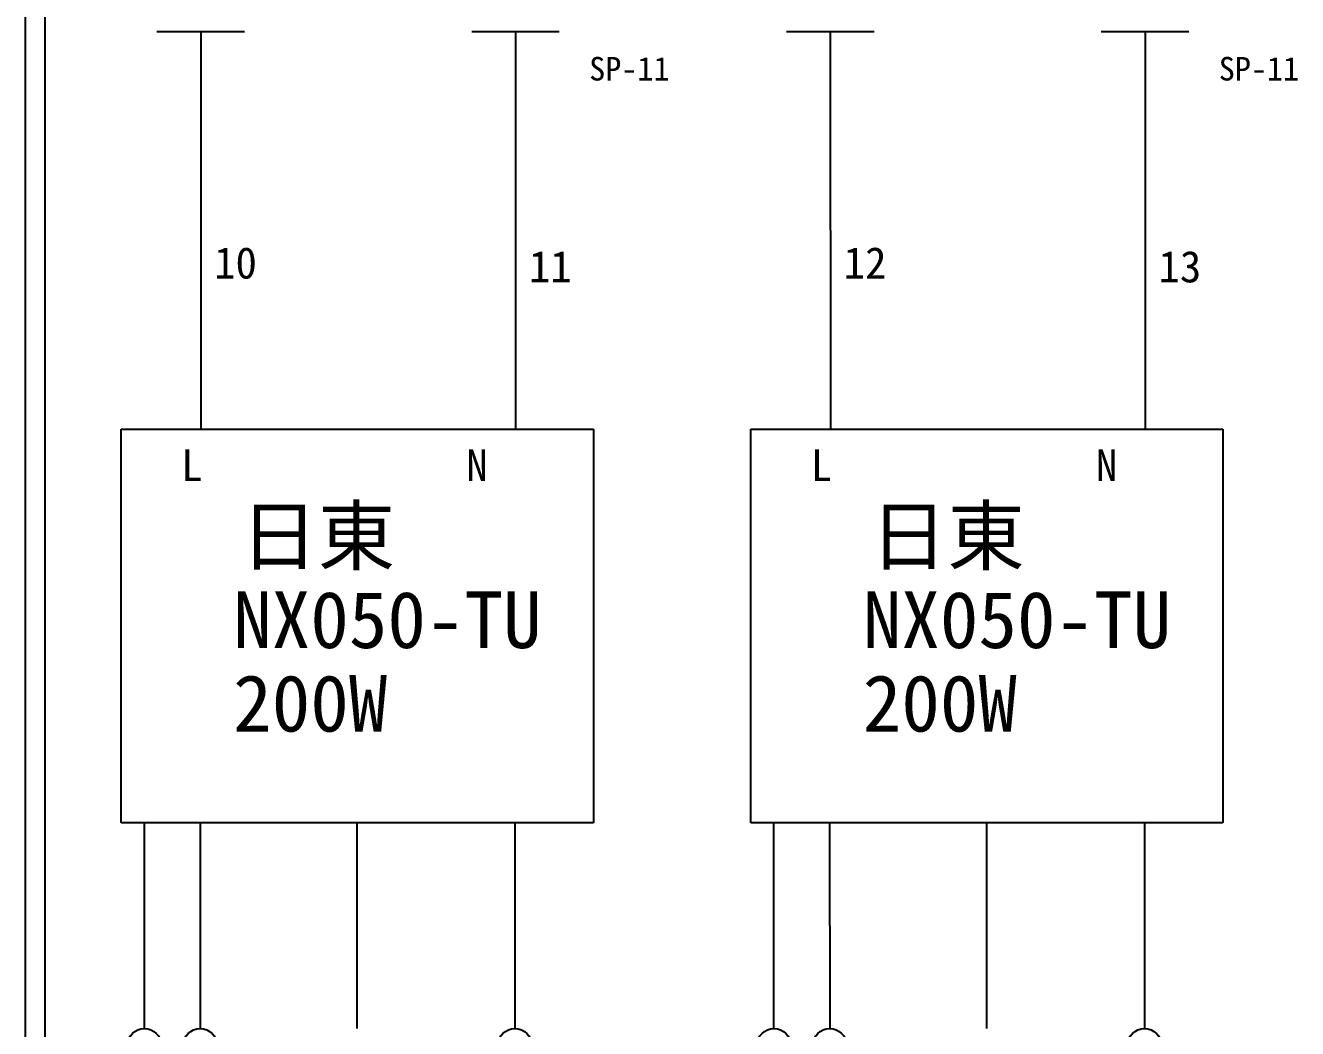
# Model space of a CAD drawing. Extents: x 10 to 297, y 3 to 207.
# Drawn here: x 10 to 90.8, y 57.4 to 121.1 of the extents above; entities that cross this region are included whole.
import ezdxf

# ---------------------------------------------------------------- set-up
doc = ezdxf.new("R2010")
doc.units = 0
doc.layers.get('0').update_dxf_attribs({"linetype": 'CONTINUOUS'})
doc.layers.add('圖框層', color=7, linetype='CONTINUOUS')
doc.layers.add('標尺寸層', color=3, linetype='CONTINUOUS')
doc.styles.add('STSL', font='kaiu.ttf')

msp = doc.modelspace()

# ---------------------------------------------------------------- linework, layer by layer
for p, q in [((41.093, 70.429), (41.098, 57.361)), ((81.093, 70.429), (81.098, 57.361))]:
    msp.add_line(p, q)
for centre in [(17.557, 56.29), (21.098, 56.29), (41.098, 56.29), (57.557, 56.29), (61.098, 56.29), (81.098, 56.29)]:
    msp.add_circle(centre, 1.071)
at = {"layer": '圖框層', "color": 7}
for p, q in [((10, 3), (10, 206.969)), ((11.25, 4.25), (11.25, 205.719))]:
    msp.add_line(p, q, dxfattribs=at)
at = {"layer": '標尺寸層', "color": 7}
for p, q in [((18.351, 120.701), (23.919, 120.701)), ((21.135, 120.701), (21.144, 95.424)), ((38.351, 120.701), (43.919, 120.701)), ((41.135, 120.701), (41.144, 95.431)), ((58.351, 120.701), (63.919, 120.701)), ((61.135, 120.701), (61.144, 95.424)), ((78.351, 120.701), (83.919, 120.701)), ((81.135, 120.701), (81.144, 95.431)), ((16.092, 95.422), (41.083, 95.431)), ((16.092, 70.422), (16.092, 95.422)), ((41.083, 95.431), (46.083, 95.431)), ((46.083, 95.431), (46.083, 70.431)), ((56.092, 95.422), (81.083, 95.431)), ((56.092, 70.422), (56.092, 95.422)), ((81.083, 95.431), (86.083, 95.431)), ((86.083, 95.431), (86.083, 70.431)), ((21.092, 70.422), (16.092, 70.422)), ((17.557, 57.361), (17.557, 70.422)), ((46.083, 70.431), (21.092, 70.422)), ((21.093, 70.422), (21.098, 57.361)), ((31.083, 57.357), (31.078, 70.426)), ((61.092, 70.422), (56.092, 70.422)), ((57.557, 57.361), (57.557, 70.422)), ((86.083, 70.431), (61.092, 70.422)), ((61.093, 70.422), (61.098, 57.361)), ((71.083, 57.357), (71.078, 70.426))]:
    msp.add_line(p, q, dxfattribs=at)

# ---------------------------------------------------------------- texts
at = {"layer": '圖框層', "color": 4, "style": 'STSL'}
for s, height, p in [('SP-11', 1.5, (45.818, 117.576)), ('SP-11', 1.5, (85.818, 117.576)), ('10', 2, (21.985, 104.995)), ('11', 2, (41.985, 104.754)), ('12', 2, (61.985, 104.995)), ('13', 2, (81.985, 104.754)), ('L', 2, (19.893, 92.141)), ('N', 2, (38.01, 92.141)), ('L', 2, (59.893, 92.141)), ('N', 2, (78.01, 92.141)), ('日東', 3.6, (23.666, 86.855)), ('日東', 3.6, (63.666, 86.855)), ('NX050-TU', 3.6, (23.199, 81.528)), ('NX050-TU', 3.6, (63.199, 81.528)), ('200W', 3.6, (23.199, 76.223)), ('200W', 3.6, (63.199, 76.223))]:
    msp.add_text(s, height=height, dxfattribs=at).set_placement(p)

doc.saveas('drawing.dxf')
